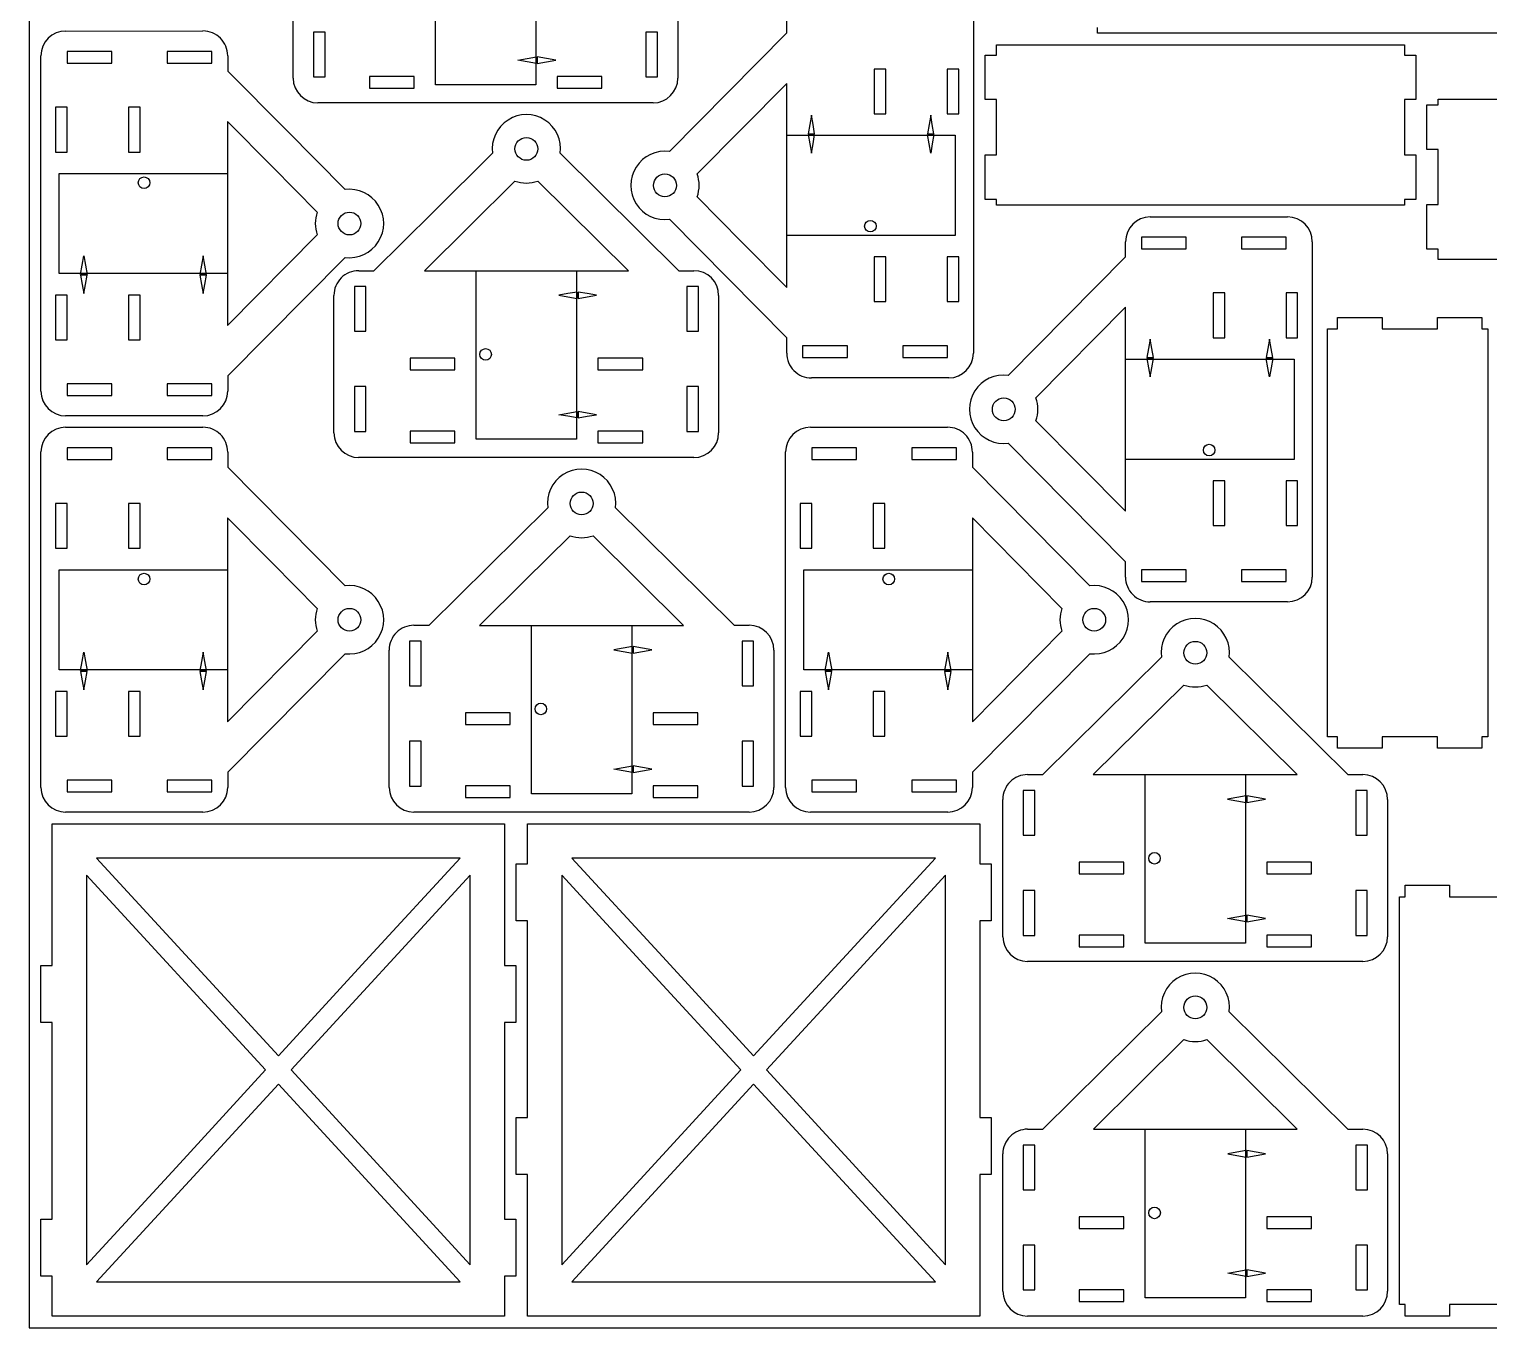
# Model space of a CAD drawing. Extents: x 0 to 1420, y 0 to 1140.
# Drawn here: x 0 to 768, y 0 to 683 of the extents above; entities that cross this region are included whole.
import ezdxf

# ---------------------------------------------------------------- set-up
doc = ezdxf.new("R2010")
doc.units = 0
doc.header["$MEASUREMENT"] = 0
doc.layers.add('DEFAULT', color=1, linetype='Continuous')

msp = doc.modelspace()

# ---------------------------------------------------------------- linework, layer by layer
at = {"color": 5}
msp.add_lwpolyline([(0, 0), (1420, 0), (1420, 1140), (0, 1140)], close=True, dxfattribs=at)
at = {"layer": 'DEFAULT', "color": 5}
for p, q in [((213.869, 654.1309), (213.869, 742.8425)), ((266.6103, 742.8425), (266.6103, 654.1309)), ((262.1278, 667.9664), (266.9921, 668.8345)), ((266.9921, 668.8345), (266.9924, 668.8317)), ((266.9924, 668.8317), (266.9924, 666.0882)), ((267.4208, 668.8345), (267.4206, 668.8317)), ((267.4206, 668.8317), (267.4206, 666.0882)), ((272.2852, 667.9664), (267.4208, 668.8345)), ((257.2629, 667.0982), (262.1278, 667.9664)), ((262.1278, 666.23), (257.2629, 667.0982)), ((266.9924, 665.3619), (262.1278, 666.23)), ((267.4206, 666.0882), (266.9924, 665.9497)), ((266.9924, 665.9497), (266.9924, 665.3619)), ((266.9925, 666.0882), (267.4207, 665.9497)), ((267.4207, 665.3619), (272.2852, 666.23)), ((267.4207, 665.9497), (267.4207, 665.3619)), ((277.1501, 667.0982), (272.2852, 667.9664)), ((272.2852, 666.23), (277.1501, 667.0982)), ((266.6103, 654.1309), (213.869, 654.1309)), ((411.7303, 638.0629), (410.8621, 633.1981)), ((412.5985, 633.1981), (411.7303, 638.0629)), ((474.5426, 638.0628), (473.6744, 633.198)), ((475.4107, 633.198), (474.5426, 638.0628)), ((410.8621, 633.1981), (409.994, 628.3337)), ((413.4666, 628.3334), (412.5985, 633.1981)), ((473.6744, 633.198), (472.8063, 628.3336)), ((476.2789, 628.3334), (475.4107, 633.198)), ((398.7982, 627.5233), (487.5099, 627.5233)), ((409.994, 628.3337), (409.9968, 628.3335)), ((409.9968, 627.9051), (409.994, 627.9049)), ((409.994, 627.9049), (410.8621, 623.0405)), ((409.9968, 628.3335), (412.4566, 628.3335)), ((412.5985, 627.9051), (409.9968, 627.9051)), ((410.8621, 623.0405), (411.7303, 618.1756)), ((411.7303, 618.1756), (412.5985, 623.0405)), ((412.4566, 628.3335), (412.5985, 627.9052)), ((412.7403, 627.9052), (412.5985, 628.3334)), ((412.5985, 628.3334), (413.4666, 628.3334)), ((412.5985, 623.0405), (413.4666, 627.9052)), ((413.4666, 627.9052), (412.7403, 627.9052)), ((472.8062, 627.9049), (472.8089, 627.9051)), ((473.6743, 623.0405), (472.8062, 627.9049)), ((472.8063, 628.3336), (472.809, 628.3334)), ((472.8089, 627.9051), (475.5525, 627.9051)), ((472.809, 628.3334), (475.5526, 628.3334)), ((474.5425, 618.1756), (473.6743, 623.0405)), ((475.4106, 623.0405), (474.5425, 618.1756)), ((476.2788, 627.9052), (475.4106, 623.0405)), ((475.5526, 627.9051), (475.6911, 628.3334)), ((475.5526, 628.3334), (475.691, 627.9052)), ((475.691, 627.9052), (476.2788, 627.9052)), ((475.6911, 628.3334), (476.2789, 628.3334)), ((487.5099, 627.5233), (487.5099, 574.782)), ((15.7547, 554.7248), (15.7547, 607.4661)), ((15.7547, 607.4661), (104.4665, 607.4661)), ((487.5099, 574.782), (398.7982, 574.782)), ((27.854, 559.2074), (28.7222, 564.0722)), ((28.7222, 564.0722), (29.5904, 559.2074)), ((91.5344, 564.0722), (90.6662, 559.2074)), ((92.4025, 559.2074), (91.5344, 564.0722)), ((104.4665, 554.7248), (15.7547, 554.7248)), ((26.9859, 554.3427), (27.854, 559.2074)), ((27.5737, 554.3427), (26.9859, 554.3427)), ((27.5737, 553.9146), (26.9859, 553.9146)), ((26.9859, 553.9146), (27.854, 549.0499)), ((27.7122, 554.3428), (27.5737, 553.9146)), ((27.7122, 553.9145), (27.5737, 554.3427)), ((30.4557, 554.3427), (27.7122, 554.3427)), ((30.4557, 553.9145), (27.7122, 553.9145)), ((29.5904, 559.2074), (30.4585, 554.343)), ((29.5904, 549.0499), (30.4585, 553.9143)), ((30.4585, 554.343), (30.4557, 554.3427)), ((30.4585, 553.9143), (30.4557, 553.9145)), ((90.6662, 559.2074), (89.798, 554.3427)), ((89.798, 554.3427), (90.5243, 554.3427)), ((90.6662, 553.9145), (89.798, 553.9145)), ((89.798, 553.9145), (90.6662, 549.0499)), ((90.5243, 554.3427), (90.6662, 553.9145)), ((90.6662, 554.3427), (93.2679, 554.3427)), ((90.8081, 553.9144), (90.6662, 554.3427)), ((93.2679, 553.9144), (90.8081, 553.9144)), ((93.2707, 554.343), (92.4025, 559.2074)), ((92.4025, 549.0499), (93.2707, 553.9142)), ((93.2679, 554.3427), (93.2707, 554.343)), ((93.2707, 553.9142), (93.2679, 553.9144)), ((235.3504, 467.5323), (235.3504, 556.2441)), ((288.0917, 556.2441), (288.0917, 467.5323)), ((27.854, 549.0499), (28.7222, 544.185)), ((28.7222, 544.185), (29.5904, 549.0499)), ((90.6662, 549.0499), (91.5344, 544.1849)), ((91.5344, 544.1849), (92.4025, 549.0499)), ((283.6091, 544.1801), (278.7443, 543.312)), ((278.7443, 543.312), (283.6091, 542.4437)), ((288.4735, 545.0483), (283.6091, 544.1801)), ((283.6091, 542.4437), (288.4738, 541.5755)), ((288.4738, 545.0455), (288.4735, 545.0483)), ((288.4738, 542.4438), (288.4738, 545.0455)), ((288.9019, 542.5857), (288.4738, 542.4438)), ((288.4738, 542.3018), (288.902, 542.4437)), ((288.4738, 541.5755), (288.4738, 542.3018)), ((288.9022, 545.0483), (288.9019, 545.0455)), ((288.9019, 545.0455), (288.9019, 542.5857)), ((288.902, 542.4437), (288.902, 541.5755)), ((288.902, 541.5755), (293.7666, 542.4437)), ((293.7666, 544.1801), (288.9022, 545.0483)), ((298.6315, 543.312), (293.7666, 544.1801)), ((293.7666, 542.4437), (298.6315, 543.312)), ((589.1979, 515.3654), (588.3298, 510.501)), ((590.0662, 520.2302), (589.1979, 515.3654)), ((590.9344, 515.3654), (590.0662, 520.2302)), ((591.8026, 510.5008), (590.9344, 515.3654)), ((652.0101, 515.3654), (651.142, 510.501)), ((652.8784, 520.2302), (652.0101, 515.3654)), ((653.7466, 515.3654), (652.8784, 520.2302)), ((654.6147, 510.5008), (653.7466, 515.3654)), ((577.1339, 509.6904), (665.8457, 509.6904)), ((588.3298, 510.501), (588.3326, 510.5008)), ((588.3326, 510.0725), (588.3298, 510.0723)), ((588.3298, 510.0723), (589.1979, 505.2079)), ((588.3326, 510.5008), (590.7924, 510.5008)), ((590.9343, 510.0725), (588.3326, 510.0725)), ((590.7924, 510.5008), (590.9343, 510.0725)), ((591.0763, 510.0725), (590.9344, 510.5008)), ((590.9344, 510.5008), (591.8026, 510.5008)), ((590.9344, 505.2079), (591.8026, 510.0725)), ((591.8026, 510.0725), (591.0763, 510.0725)), ((651.142, 510.501), (651.1448, 510.5008)), ((651.142, 510.0723), (651.1448, 510.0725)), ((652.0101, 505.2079), (651.142, 510.0723)), ((651.1448, 510.5008), (653.8884, 510.5008)), ((651.1448, 510.0725), (653.8884, 510.0725)), ((654.6147, 510.0725), (653.7466, 505.2079)), ((653.8884, 510.0725), (654.0269, 510.5008)), ((653.8884, 510.5008), (654.0269, 510.0725)), ((654.0269, 510.5008), (654.6147, 510.5008)), ((654.0269, 510.0725), (654.6147, 510.0725)), ((665.8457, 509.6904), (665.8457, 456.9491)), ((589.1979, 505.2079), (590.0662, 500.3431)), ((590.0662, 500.3431), (590.9344, 505.2079)), ((652.8784, 500.3431), (652.0101, 505.2079)), ((653.7466, 505.2079), (652.8784, 500.3431)), ((278.7443, 480.4998), (283.6091, 481.368)), ((283.6091, 479.6316), (278.7443, 480.4998)), ((283.6091, 481.368), (288.4735, 482.2361)), ((288.4738, 478.7634), (283.6091, 479.6316)), ((288.4735, 482.2361), (288.4738, 482.2333)), ((288.4738, 482.2333), (288.4738, 479.4898)), ((288.4738, 479.4898), (288.902, 479.3513)), ((288.902, 479.4898), (288.4738, 479.3513)), ((288.4738, 479.3513), (288.4738, 478.7634)), ((288.9022, 482.2361), (288.902, 482.2333)), ((288.902, 482.2333), (288.902, 479.4898)), ((288.902, 478.7634), (293.7666, 479.6316)), ((288.902, 479.3513), (288.902, 478.7634)), ((293.7666, 481.368), (288.9022, 482.2361)), ((298.6315, 480.4998), (293.7666, 481.368)), ((293.7666, 479.6316), (298.6315, 480.4998)), ((288.0917, 467.5323), (235.3504, 467.5323)), ((665.8457, 456.9491), (577.1339, 456.9491)), ((15.7547, 346.1958), (15.7547, 398.9371)), ((15.7547, 398.9371), (104.4665, 398.9371)), ((407.7667, 346.1962), (407.7667, 398.9375)), ((407.7667, 398.9375), (496.4785, 398.9375)), ((264.4303, 280.9329), (264.4303, 369.6446)), ((317.1716, 369.6446), (317.1716, 280.9329)), ((27.854, 350.6783), (28.7222, 355.5432)), ((28.7222, 355.5432), (29.5904, 350.6783)), ((91.5344, 355.5432), (90.6662, 350.6783)), ((92.4025, 350.6783), (91.5344, 355.5432)), ((312.689, 357.5807), (307.8241, 356.7125)), ((307.8241, 356.7125), (312.689, 355.8443)), ((317.5534, 358.4488), (312.689, 357.5807)), ((312.689, 355.8443), (317.5536, 354.9762)), ((317.5536, 358.446), (317.5534, 358.4488)), ((317.5536, 355.8443), (317.5536, 358.446)), ((317.9818, 355.9862), (317.5536, 355.8443)), ((317.5536, 355.7025), (317.9818, 355.8443)), ((317.5536, 354.9762), (317.5536, 355.7025)), ((317.9821, 358.4488), (317.9818, 358.446)), ((317.9818, 358.446), (317.9818, 355.9862)), ((317.9818, 355.8443), (317.9818, 354.9762)), ((317.9818, 354.9762), (322.8464, 355.8443)), ((322.8464, 357.5807), (317.9821, 358.4488)), ((327.7113, 356.7125), (322.8464, 357.5807)), ((322.8464, 355.8443), (327.7113, 356.7125)), ((419.8659, 350.6787), (420.7341, 355.5435)), ((420.7341, 355.5435), (421.6023, 350.6787)), ((483.5464, 355.5435), (482.6782, 350.6787)), ((484.4145, 350.6787), (483.5464, 355.5435)), ((104.4665, 346.1958), (15.7547, 346.1958)), ((26.9859, 345.8138), (27.854, 350.6783)), ((27.5737, 345.8138), (26.9859, 345.8138)), ((27.7122, 345.3854), (27.5737, 345.8138)), ((27.7122, 345.8137), (27.5737, 345.3854)), ((30.4557, 345.8137), (27.7122, 345.8137)), ((29.5904, 350.6783), (30.4585, 345.8139)), ((30.4585, 345.8139), (30.4557, 345.8137)), ((90.6662, 350.6783), (89.798, 345.8138)), ((89.798, 345.8138), (90.5243, 345.8138)), ((90.5243, 345.8138), (90.6662, 345.3854)), ((90.8081, 345.3855), (90.6662, 345.8138)), ((90.6662, 345.8137), (93.2679, 345.8137)), ((93.2707, 345.8139), (92.4025, 350.6783)), ((93.2679, 345.8137), (93.2707, 345.8139)), ((496.4785, 346.1962), (407.7667, 346.1962)), ((418.9977, 345.8141), (419.8659, 350.6787)), ((419.5856, 345.8141), (418.9977, 345.8141)), ((419.7241, 345.8141), (419.5856, 345.3858)), ((419.7241, 345.3858), (419.5856, 345.8141)), ((422.4676, 345.8141), (419.7241, 345.8141)), ((421.6023, 350.6787), (422.4704, 345.8143)), ((422.4704, 345.8143), (422.4676, 345.8141)), ((482.6782, 350.6787), (481.81, 345.8141)), ((481.81, 345.8141), (482.5363, 345.8141)), ((482.5363, 345.8141), (482.6782, 345.3858)), ((482.6781, 345.8141), (485.2798, 345.8141)), ((482.82, 345.3858), (482.6781, 345.8141)), ((485.2827, 345.8143), (484.4145, 350.6787)), ((485.2798, 345.8141), (485.2827, 345.8143)), ((27.5737, 345.3854), (26.9859, 345.3854)), ((26.9859, 345.3854), (27.854, 340.5208)), ((30.4557, 345.3854), (27.7122, 345.3854)), ((27.854, 340.5208), (28.7222, 335.656)), ((28.7222, 335.656), (29.5904, 340.5208)), ((29.5904, 340.5208), (30.4585, 345.3852)), ((30.4585, 345.3852), (30.4557, 345.3854)), ((90.6662, 345.3854), (89.798, 345.3854)), ((89.798, 345.3854), (90.6662, 340.5208)), ((90.6662, 340.5208), (91.5344, 335.656)), ((93.2679, 345.3855), (90.8081, 345.3855)), ((91.5344, 335.656), (92.4025, 340.5208)), ((92.4025, 340.5208), (93.2707, 345.3853)), ((93.2707, 345.3853), (93.2679, 345.3855)), ((419.5856, 345.3858), (418.9977, 345.3858)), ((418.9977, 345.3858), (419.8659, 340.5212)), ((422.4676, 345.3858), (419.7241, 345.3858)), ((419.8659, 340.5212), (420.7341, 335.6564)), ((420.7341, 335.6564), (421.6023, 340.5212)), ((421.6023, 340.5212), (422.4704, 345.3856)), ((422.4704, 345.3856), (422.4676, 345.3858)), ((482.6782, 345.3858), (481.81, 345.3858)), ((481.81, 345.3858), (482.6782, 340.5212)), ((482.6782, 340.5212), (483.5464, 335.6564)), ((485.2798, 345.3858), (482.82, 345.3858)), ((483.5464, 335.6564), (484.4145, 340.5212)), ((484.4145, 340.5212), (485.2827, 345.3856)), ((485.2827, 345.3856), (485.2798, 345.3858)), ((307.8241, 293.9003), (312.689, 294.7685)), ((312.689, 293.0322), (307.8241, 293.9003)), ((312.689, 294.7685), (317.5534, 295.6366)), ((317.5536, 292.164), (312.689, 293.0322)), ((317.5534, 295.6366), (317.5536, 295.6339)), ((317.5536, 295.6339), (317.5536, 292.8903)), ((317.9818, 292.8903), (317.5536, 292.7518)), ((317.5536, 292.8902), (317.9818, 292.7517)), ((317.5536, 292.7518), (317.5536, 292.164)), ((317.9821, 295.6365), (317.9818, 295.6339)), ((317.9818, 295.6339), (317.9818, 292.8903)), ((317.9818, 292.1639), (322.8464, 293.0321)), ((317.9818, 292.7517), (317.9818, 292.1639)), ((322.8464, 294.7684), (317.9821, 295.6365)), ((327.7113, 293.9002), (322.8464, 294.7684)), ((322.8464, 293.0321), (327.7113, 293.9002)), ((587.4656, 202.356), (587.4656, 291.0678)), ((640.2069, 291.0678), (640.2069, 202.356)), ((317.1716, 280.9329), (264.4303, 280.9329)), ((635.7241, 279.0038), (630.8593, 278.1357)), ((630.8593, 278.1357), (635.7241, 277.2675)), ((640.5885, 279.872), (635.7241, 279.0038)), ((635.7241, 277.2675), (640.5887, 276.3993)), ((640.5887, 279.8692), (640.5885, 279.872)), ((640.5887, 277.2675), (640.5887, 279.8692)), ((640.5887, 277.1256), (641.017, 277.2675)), ((640.5887, 276.3993), (640.5887, 277.1256)), ((641.0171, 277.4093), (640.5888, 277.2675)), ((641.017, 277.2675), (641.017, 276.3993)), ((641.017, 276.3993), (645.8817, 277.2675)), ((641.0173, 279.872), (641.0171, 279.8692)), ((641.0171, 279.8692), (641.0171, 277.4093)), ((645.8817, 279.0038), (641.0173, 279.872)), ((650.7465, 278.1357), (645.8817, 279.0038)), ((645.8817, 277.2675), (650.7465, 278.1357)), ((630.8593, 215.3235), (635.7241, 216.1917)), ((635.7241, 214.4553), (630.8593, 215.3235)), ((635.7241, 216.1917), (640.5885, 217.0598)), ((640.5885, 217.0598), (640.5887, 217.057)), ((640.5887, 217.057), (640.5887, 214.3134)), ((641.0172, 217.0598), (641.017, 217.057)), ((641.017, 217.057), (641.017, 214.3134)), ((645.8816, 216.1917), (641.0172, 217.0598)), ((650.7464, 215.3235), (645.8816, 216.1917)), ((645.8816, 214.4553), (650.7464, 215.3235)), ((640.5887, 213.5871), (635.7241, 214.4553)), ((640.5887, 214.3134), (641.017, 214.175)), ((641.017, 214.3134), (640.5887, 214.175)), ((640.5887, 214.175), (640.5887, 213.5871)), ((641.017, 213.5871), (645.8816, 214.4553)), ((641.017, 214.175), (641.017, 213.5871)), ((640.2069, 202.356), (587.4656, 202.356)), ((587.4806, 15.7561), (587.4806, 104.4678)), ((640.2219, 104.4678), (640.2219, 15.7561)), ((635.7392, 92.4038), (630.8744, 91.5357)), ((640.6036, 93.272), (635.7392, 92.4038)), ((640.6039, 93.2692), (640.6036, 93.272)), ((640.6039, 90.6675), (640.6039, 93.2692)), ((641.0324, 93.272), (641.0322, 93.2692)), ((641.0322, 93.2692), (641.0322, 90.8094)), ((645.8968, 92.4038), (641.0324, 93.272)), ((650.7617, 91.5357), (645.8968, 92.4038)), ((630.8744, 91.5357), (635.7393, 90.6675)), ((635.7393, 90.6675), (640.6039, 89.7993)), ((640.6039, 90.5256), (641.0322, 90.6675)), ((640.6039, 89.7993), (640.6039, 90.5256)), ((641.0322, 90.8094), (640.604, 90.6675)), ((641.0322, 90.6675), (641.0322, 89.7993)), ((641.0322, 89.7993), (645.8968, 90.6675)), ((645.8968, 90.6675), (650.7617, 91.5357)), ((630.8743, 28.7235), (635.7393, 29.5917)), ((635.7393, 27.8553), (630.8743, 28.7235)), ((635.7393, 29.5917), (640.6036, 30.4598)), ((640.6039, 26.9872), (635.7393, 27.8553)), ((640.6036, 30.4598), (640.6039, 30.457)), ((640.6038, 27.7135), (641.032, 27.575)), ((640.6039, 30.457), (640.6039, 27.7135)), ((641.0321, 27.7135), (640.6039, 27.575)), ((640.6039, 27.575), (640.6039, 26.9872)), ((641.032, 26.9872), (645.8967, 27.8553)), ((641.032, 27.575), (641.032, 26.9872)), ((641.0323, 30.4598), (641.0321, 30.457)), ((641.0321, 30.457), (641.0321, 27.7135)), ((645.8967, 29.5917), (641.0323, 30.4598)), ((650.7616, 28.7235), (645.8967, 29.5917)), ((645.8967, 27.8553), (650.7616, 28.7235)), ((640.2219, 15.7561), (587.4806, 15.7561))]:
    msp.add_line(p, q, dxfattribs=at)
at = {"layer": 'DEFAULT'}
for p, q in [((138.9528, 657.5703), (138.9215, 729.8464)), ((341.4506, 729.8521), (341.4506, 657.5759)), ((398.7666, 681.3939), (398.7666, 689.3415)), ((497.087, 689.3415), (497.0869, 512.8572)), ((562.3067, 681.2352), (562.3067, 684.2664)), ((19.1941, 682.3822), (91.4703, 682.4135)), ((149.6835, 681.8356), (149.6835, 658.2881)), ((155.8125, 681.8356), (149.6835, 681.8356)), ((155.8125, 658.2881), (155.8125, 681.8356)), ((324.667, 681.8356), (324.667, 658.2881)), ((330.796, 681.8356), (324.667, 681.8356)), ((330.796, 658.2881), (330.796, 681.8356)), ((337.0184, 618.998), (398.7666, 681.3939)), ((776.9756, 681.2352), (562.3067, 681.2352)), ((6.1777, 492.9065), (6.1777, 669.3908)), ((43.4595, 671.6516), (19.9122, 671.6516)), ((19.9122, 671.6516), (19.9122, 665.5225)), ((43.4595, 665.5225), (43.4595, 671.6516)), ((96.133, 671.6516), (72.5857, 671.6516)), ((72.5857, 671.6516), (72.5857, 665.5225)), ((96.133, 665.5225), (96.133, 671.6516)), ((104.498, 669.3612), (104.498, 661.3205)), ((503.2645, 646.2707), (503.2645, 669.717)), ((503.2645, 669.717), (509.2645, 669.717)), ((509.2645, 669.717), (509.2645, 675.0575)), ((509.2645, 675.0575), (723.9334, 675.0575)), ((723.9334, 675.0575), (723.9334, 669.717)), ((723.9334, 669.717), (729.9334, 669.717)), ((729.9334, 669.717), (729.9334, 646.2707)), ((19.9122, 665.5225), (43.4595, 665.5225)), ((72.5857, 665.5225), (96.133, 665.5225)), ((104.498, 661.3205), (135.3708, 630.1305)), ((450.9845, 662.3765), (444.8552, 662.3765)), ((444.8552, 662.3765), (444.8552, 638.8289)), ((450.9845, 638.8289), (450.9845, 662.3765)), ((489.3736, 662.3765), (483.2449, 662.3765)), ((483.2449, 662.3765), (483.2449, 638.8289)), ((489.3736, 638.8289), (489.3736, 662.3765)), ((149.6835, 658.2881), (155.8125, 658.2881)), ((179.0891, 658.3959), (179.0891, 652.2672)), ((202.6366, 658.3959), (179.0891, 658.3959)), ((202.6366, 652.2672), (202.6366, 658.3959)), ((277.9162, 658.3959), (277.9162, 652.2672)), ((301.4638, 658.3959), (277.9162, 658.3959)), ((301.4638, 652.2672), (301.4638, 658.3959)), ((324.667, 658.2881), (330.796, 658.2881)), ((398.7982, 654.8199), (351.6332, 607.1572)), ((398.7982, 547.4716), (398.7982, 654.8199)), ((179.0891, 652.2672), (202.6366, 652.2672)), ((277.9162, 652.2672), (301.4638, 652.2672)), ((509.2645, 646.2707), (503.2645, 646.2707)), ((509.2645, 617.1862), (509.2645, 646.2707)), ((729.9334, 646.2707), (723.9334, 646.2707)), ((723.9334, 646.2707), (723.9334, 617.1862)), ((741.7628, 643.5391), (741.7628, 646.5703)), ((741.7628, 646.5703), (956.4317, 646.5703)), ((20.0199, 642.246), (13.8911, 642.246)), ((13.8911, 642.246), (13.8911, 618.6984)), ((20.0199, 618.6984), (20.0199, 642.246)), ((58.4095, 642.246), (52.2802, 642.246)), ((52.2802, 642.246), (52.2802, 618.6984)), ((58.4095, 618.6984), (58.4095, 642.246)), ((328.4286, 644.5538), (151.9443, 644.5538)), ((444.8552, 638.8289), (450.9845, 638.8289)), ((483.2449, 638.8289), (489.3736, 638.8289)), ((735.7628, 643.5391), (741.7628, 643.5391)), ((735.7628, 620.0926), (735.7628, 643.5391)), ((128.051, 610.9437), (104.4665, 634.7762)), ((104.4665, 634.7762), (104.4665, 527.428)), ((135.3708, 630.1306), (166.2437, 598.9404)), ((13.8911, 618.6984), (20.0199, 618.6984)), ((52.2802, 618.6984), (58.4095, 618.6984)), ((212.6859, 587.1484), (243.876, 618.0212)), ((279.5665, 618.0239), (341.9624, 556.2756)), ((503.2645, 593.7397), (503.2645, 617.1862)), ((503.2645, 617.1862), (509.2645, 617.1862)), ((723.9334, 617.1862), (729.9334, 617.1862)), ((729.9334, 617.1862), (729.9334, 593.7397)), ((741.7628, 620.0926), (735.7628, 620.0926)), ((741.7628, 591.0081), (741.7628, 620.0926)), ((151.6354, 587.1111), (128.051, 610.9437)), ((255.7053, 603.413), (231.8728, 579.8286)), ((315.3884, 556.2441), (267.7257, 603.4091)), ((351.6292, 595.1368), (375.2137, 571.3043)), ((509.2645, 593.7397), (503.2645, 593.7397)), ((509.2645, 590.7086), (509.2645, 593.7397)), ((729.9334, 593.7397), (723.9334, 593.7397)), ((723.9334, 593.7397), (723.9334, 590.7086)), ((181.4959, 556.2756), (212.6859, 587.1484)), ((723.9334, 590.7086), (509.2645, 590.7086)), ((590.1243, 584.5308), (662.4005, 584.5308)), ((735.7628, 567.5619), (735.7628, 591.0081)), ((735.7628, 591.0081), (741.7628, 591.0081)), ((231.8728, 579.8286), (208.0402, 556.2441)), ((367.8938, 552.1175), (337.021, 583.3076)), ((104.4665, 527.428), (151.6315, 575.0908)), ((375.2137, 571.3042), (398.7982, 547.4716)), ((577.1024, 563.5612), (577.1024, 571.5087)), ((609.0149, 573.876), (585.4676, 573.876)), ((585.4676, 573.876), (585.4676, 567.7469)), ((609.0149, 567.7469), (609.0149, 573.876)), ((661.6884, 573.876), (638.1411, 573.876)), ((638.1411, 573.876), (638.1411, 567.7469)), ((661.6884, 567.7469), (661.6884, 573.876)), ((675.4226, 571.5087), (675.4226, 395.0244)), ((166.2463, 563.2499), (104.498, 500.854)), ((450.9845, 563.5495), (444.8552, 563.5495)), ((444.8552, 563.5495), (444.8552, 540.0019)), ((450.9845, 540.0019), (450.9845, 563.5495)), ((489.3735, 563.5495), (483.2448, 563.5495)), ((483.2448, 563.5495), (483.2448, 540.0019)), ((489.3735, 540.0019), (489.3735, 563.5495)), ((515.3541, 501.1651), (577.1024, 563.5612)), ((585.4676, 567.7469), (609.0149, 567.7469)), ((638.1411, 567.7469), (661.6884, 567.7469)), ((741.7628, 567.5619), (735.7628, 567.5619)), ((741.7628, 562.2214), (741.7628, 567.5619)), ((956.4317, 562.2214), (741.7628, 562.2214)), ((173.4552, 556.2756), (181.4959, 556.2756)), ((208.0402, 556.2441), (315.3884, 556.2441)), ((341.9624, 556.2756), (349.9099, 556.2756)), ((171.1649, 547.9106), (171.1649, 524.3633)), ((177.2939, 547.9106), (171.1649, 547.9106)), ((177.2939, 524.3633), (177.2939, 547.9106)), ((346.1483, 547.9106), (346.1483, 524.3633)), ((352.2773, 547.9106), (346.1483, 547.9106)), ((352.2773, 524.3633), (352.2773, 547.9106)), ((398.7666, 520.9274), (367.8938, 552.1175)), ((20.0199, 543.4191), (13.8911, 543.4191)), ((13.8911, 543.4191), (13.8911, 519.8715)), ((20.0199, 519.8715), (20.0199, 543.4191)), ((58.4095, 543.419), (52.2802, 543.419)), ((52.2802, 543.419), (52.2802, 519.8714)), ((58.4095, 519.8714), (58.4095, 543.419)), ((160.4342, 470.9717), (160.4029, 543.2479)), ((362.932, 543.2535), (362.932, 470.9773)), ((444.8552, 540.0019), (450.9845, 540.0019)), ((483.2448, 540.0019), (489.3735, 540.0019)), ((629.3203, 544.5439), (623.191, 544.5439)), ((623.191, 544.5439), (623.191, 520.9963)), ((629.3203, 520.9963), (629.3203, 544.5439)), ((667.7095, 544.5439), (661.5807, 544.5439)), ((661.5807, 544.5439), (661.5807, 520.9963)), ((667.7095, 520.9963), (667.7095, 544.5439)), ((577.134, 536.9871), (529.969, 489.3243)), ((577.134, 429.6388), (577.134, 536.9871)), ((688.7296, 525.6223), (688.7296, 531.6223)), ((688.7296, 531.6223), (712.1758, 531.6223)), ((712.1758, 531.6223), (712.1758, 525.6223)), ((741.2603, 525.6223), (741.2603, 531.6223)), ((741.2603, 531.6223), (764.7067, 531.6223)), ((764.7067, 531.6223), (764.7067, 525.6223)), ((171.1649, 524.3633), (177.2939, 524.3633)), ((346.1483, 524.3633), (352.2773, 524.3633)), ((683.389, 310.9533), (683.389, 525.6223)), ((683.389, 525.6223), (688.7296, 525.6223)), ((712.1758, 525.6223), (741.2603, 525.6223)), ((764.7067, 525.6223), (767.7379, 525.6223)), ((767.7379, 525.6223), (767.7379, 310.9533)), ((13.8911, 519.8715), (20.0199, 519.8715)), ((52.2802, 519.8714), (58.4095, 519.8714)), ((398.7667, 512.8867), (398.7666, 520.9274)), ((430.679, 516.7253), (407.1316, 516.7253)), ((407.1316, 516.7253), (407.1316, 510.5963)), ((430.679, 510.5963), (430.679, 516.7253)), ((483.3525, 516.7253), (459.8051, 516.7253)), ((459.8051, 516.7253), (459.8051, 510.5963)), ((483.3525, 510.5963), (483.3525, 516.7253)), ((623.191, 520.9963), (629.3203, 520.9963)), ((661.5807, 520.9963), (667.7095, 520.9963)), ((200.5704, 510.1871), (200.5704, 504.0578)), ((224.118, 510.1871), (200.5704, 510.1871)), ((224.118, 504.0578), (224.118, 510.1871)), ((299.3975, 510.1871), (299.3975, 504.0578)), ((322.9451, 510.1871), (299.3975, 510.1871)), ((322.9451, 504.0578), (322.9451, 510.1871)), ((407.1316, 510.5963), (430.679, 510.5963)), ((459.8051, 510.5963), (483.3525, 510.5963)), ((104.498, 500.854), (104.498, 492.9065)), ((200.5704, 504.0578), (224.118, 504.0578)), ((299.3975, 504.0578), (322.9451, 504.0578)), ((484.0706, 499.8658), (411.7944, 499.8345)), ((43.4595, 496.6682), (19.9122, 496.6682)), ((19.9122, 496.6682), (19.9122, 490.5392)), ((43.4595, 490.5392), (43.4595, 496.6682)), ((96.133, 496.6682), (72.5857, 496.6682)), ((72.5857, 496.6682), (72.5857, 490.5392)), ((96.133, 490.5392), (96.133, 496.6682)), ((171.1649, 495.2371), (171.1649, 471.6898)), ((177.2939, 495.2371), (171.1649, 495.2371)), ((177.2939, 471.6898), (177.2939, 495.2371)), ((346.1483, 495.2371), (346.1483, 471.6898)), ((352.2773, 495.2371), (346.1483, 495.2371)), ((352.2773, 471.6898), (352.2773, 495.2371)), ((19.9122, 490.5392), (43.4595, 490.5392)), ((72.5857, 490.5392), (96.133, 490.5392)), ((91.4759, 479.8844), (19.1997, 479.8844)), ((529.965, 477.304), (553.5494, 453.4714)), ((19.1941, 473.8533), (91.4703, 473.8846)), ((171.1649, 471.6898), (177.2939, 471.6898)), ((200.5704, 471.7975), (200.5704, 465.6687)), ((224.118, 471.7975), (200.5704, 471.7975)), ((224.118, 465.6687), (224.118, 471.7975)), ((299.3975, 471.7975), (299.3975, 465.6687)), ((322.9451, 471.7975), (299.3975, 471.7975)), ((322.9451, 465.6687), (322.9451, 471.7975)), ((346.1483, 471.6898), (352.2773, 471.6898)), ((411.2061, 473.8537), (483.4824, 473.885)), ((43.4595, 463.1227), (19.9122, 463.1227)), ((19.9122, 463.1227), (19.9122, 456.9936)), ((43.4595, 456.9936), (43.4595, 463.1227)), ((96.133, 463.1227), (72.5857, 463.1227)), ((72.5857, 463.1227), (72.5857, 456.9936)), ((96.133, 456.9936), (96.133, 463.1227)), ((200.5704, 465.6687), (224.118, 465.6687)), ((299.3975, 465.6687), (322.9451, 465.6687)), ((435.4714, 463.1231), (411.9241, 463.1231)), ((411.9241, 463.1231), (411.9241, 456.994)), ((435.4714, 456.994), (435.4714, 463.1231)), ((488.145, 463.1231), (464.5977, 463.1231)), ((464.5977, 463.1231), (464.5977, 456.994)), ((488.145, 456.994), (488.145, 463.1231)), ((546.2296, 434.2846), (515.3567, 465.4747)), ((6.1777, 284.3776), (6.1777, 460.8619)), ((19.9122, 456.9936), (43.4595, 456.9936)), ((72.5857, 456.9936), (96.133, 456.9936)), ((104.498, 460.8325), (104.498, 452.7917)), ((349.9099, 457.9553), (173.4256, 457.9553)), ((398.1898, 284.378), (398.1898, 460.8623)), ((411.9241, 456.994), (435.4714, 456.994)), ((464.5977, 456.994), (488.145, 456.994)), ((496.5101, 460.8328), (496.5101, 452.7921)), ((553.5495, 453.4714), (577.134, 429.6388)), ((104.498, 452.7917), (135.3708, 421.6017)), ((496.5101, 452.7921), (527.3829, 421.602)), ((629.3203, 445.7168), (623.191, 445.7168)), ((623.191, 445.7168), (623.191, 422.1692)), ((629.3203, 422.1692), (629.3203, 445.7168)), ((667.7094, 445.7168), (661.5806, 445.7168)), ((661.5806, 445.7168), (661.5806, 422.1692)), ((667.7094, 422.1692), (667.7094, 445.7168)), ((20.0199, 433.7171), (13.8911, 433.7171)), ((13.8911, 433.7171), (13.8911, 410.1695)), ((20.0199, 410.1695), (20.0199, 433.7171)), ((58.4095, 433.7171), (52.2802, 433.7171)), ((52.2802, 433.7171), (52.2802, 410.1695)), ((58.4095, 410.1695), (58.4095, 433.7171)), ((241.7658, 400.549), (272.9559, 431.4218)), ((308.6463, 431.4244), (371.0422, 369.6762)), ((412.0318, 433.7175), (405.903, 433.7175)), ((405.903, 433.7175), (405.903, 410.1699)), ((412.0318, 410.1699), (412.0318, 433.7175)), ((450.4214, 433.7175), (444.2921, 433.7175)), ((444.2921, 433.7175), (444.2921, 410.1699)), ((450.4214, 410.1699), (450.4214, 433.7175)), ((577.1023, 403.0945), (546.2295, 434.2846)), ((128.051, 402.4148), (104.4665, 426.2474)), ((104.4665, 426.2474), (104.4665, 318.8991)), ((520.063, 402.4152), (496.4785, 426.2478)), ((496.4785, 426.2478), (496.4785, 318.8995)), ((135.3708, 421.6016), (166.2437, 390.4115)), ((284.7852, 416.8136), (260.9526, 393.2291)), ((344.4683, 369.6446), (296.8055, 416.8096)), ((527.3828, 421.602), (558.2557, 390.4119)), ((623.191, 422.1692), (629.3203, 422.1692)), ((661.5806, 422.1692), (667.7094, 422.1692)), ((13.8911, 410.1695), (20.0199, 410.1695)), ((52.2802, 410.1695), (58.4095, 410.1695)), ((405.903, 410.1699), (412.0318, 410.1699)), ((444.2921, 410.1699), (450.4214, 410.1699)), ((151.6354, 378.5822), (128.051, 402.4149)), ((210.5757, 369.6762), (241.7658, 400.549)), ((543.6474, 378.5826), (520.063, 402.4152)), ((577.1023, 395.0538), (577.1023, 403.0945)), ((260.9526, 393.2291), (237.12, 369.6446)), ((609.0148, 398.8926), (585.4675, 398.8926)), ((585.4675, 398.8926), (585.4675, 392.7635)), ((585.4675, 392.7635), (609.0148, 392.7635)), ((609.0148, 392.7635), (609.0148, 398.8926)), ((661.6884, 398.8926), (638.1411, 398.8926)), ((638.1411, 398.8926), (638.1411, 392.7635)), ((638.1411, 392.7635), (661.6884, 392.7635)), ((661.6884, 392.7635), (661.6884, 398.8926)), ((662.4062, 382.033), (590.13, 382.0016)), ((202.535, 369.6761), (210.5757, 369.6762)), ((237.12, 369.6446), (344.4683, 369.6446)), ((371.0422, 369.6762), (378.9898, 369.6762)), ((104.4665, 318.8991), (151.6315, 366.562)), ((200.2447, 361.3112), (200.2447, 337.7638)), ((206.3737, 361.3112), (200.2447, 361.3112)), ((206.3737, 337.7638), (206.3737, 361.3112)), ((375.2281, 361.3111), (375.2281, 337.7637)), ((381.3571, 361.3111), (375.2281, 361.3111)), ((381.3571, 337.7637), (381.3571, 361.3111)), ((496.4785, 318.8995), (543.6435, 366.5623)), ((166.2463, 354.7211), (104.498, 292.3251)), ((189.5141, 284.3722), (189.4827, 356.6484)), ((392.0119, 356.6541), (392.0119, 284.3779)), ((558.2584, 354.7215), (496.5101, 292.3255)), ((564.8011, 321.9721), (595.9913, 352.8449)), ((631.6817, 352.8476), (694.0777, 291.0993)), ((607.8205, 338.2367), (583.9879, 314.6523)), ((667.5036, 291.0678), (619.8408, 338.2328)), ((20.0199, 334.8899), (13.8911, 334.8899)), ((13.8911, 334.8899), (13.8911, 311.3423)), ((20.0199, 311.3423), (20.0199, 334.8899)), ((58.4095, 334.8899), (52.2802, 334.8899)), ((52.2802, 334.8899), (52.2802, 311.3423)), ((58.4095, 311.3423), (58.4095, 334.8899)), ((200.2447, 337.7638), (206.3737, 337.7638)), ((375.2281, 337.7637), (381.3571, 337.7637)), ((412.0318, 334.8903), (405.903, 334.8903)), ((405.903, 334.8903), (405.903, 311.3427)), ((412.0318, 311.3427), (412.0318, 334.8903)), ((450.4214, 334.8903), (444.2921, 334.8903)), ((444.2921, 334.8903), (444.2921, 311.3427)), ((450.4214, 311.3427), (450.4214, 334.8903)), ((229.6503, 323.5876), (229.6503, 317.4583)), ((253.1979, 323.5876), (229.6503, 323.5876)), ((253.1979, 317.4583), (253.1979, 323.5876)), ((328.4774, 323.5876), (328.4774, 317.4583)), ((352.0249, 323.5876), (328.4774, 323.5876)), ((352.0249, 317.4583), (352.0249, 323.5876)), ((229.6503, 317.4583), (253.1979, 317.4583)), ((328.4774, 317.4583), (352.0249, 317.4583)), ((533.6111, 291.0993), (564.8012, 321.9721)), ((13.8911, 311.3423), (20.0199, 311.3423)), ((52.2802, 311.3423), (58.4095, 311.3423)), ((200.2447, 308.6377), (200.2447, 285.0903)), ((206.3737, 308.6377), (200.2447, 308.6377)), ((206.3737, 285.0903), (206.3737, 308.6377)), ((375.2281, 308.6376), (375.2281, 285.0902)), ((381.3571, 308.6376), (375.2281, 308.6376)), ((381.3571, 285.0902), (381.3571, 308.6376)), ((405.903, 311.3427), (412.0318, 311.3427)), ((444.2921, 311.3427), (450.4214, 311.3427)), ((583.9879, 314.6523), (560.1553, 291.0678)), ((688.7296, 310.9533), (683.389, 310.9533)), ((688.7296, 304.9533), (688.7296, 310.9533)), ((741.2603, 310.9533), (712.1758, 310.9533)), ((712.1758, 310.9533), (712.1758, 304.9533)), ((741.2603, 304.9533), (741.2603, 310.9533)), ((767.7379, 310.9533), (764.7067, 310.9533)), ((764.7067, 310.9533), (764.7067, 304.9533)), ((712.1758, 304.9533), (688.7296, 304.9533)), ((764.7067, 304.9533), (741.2603, 304.9533)), ((104.498, 292.3251), (104.498, 284.3776)), ((496.5101, 292.3255), (496.5101, 284.378)), ((43.4595, 288.1392), (19.9122, 288.1392)), ((19.9122, 288.1392), (19.9122, 282.0101)), ((43.4595, 282.0101), (43.4595, 288.1392)), ((96.133, 288.1392), (72.5857, 288.1392)), ((72.5857, 288.1392), (72.5857, 282.0101)), ((96.133, 282.0101), (96.133, 288.1392)), ((200.2447, 285.0903), (206.3737, 285.0903)), ((229.6503, 285.198), (229.6503, 279.0693)), ((253.1979, 285.198), (229.6503, 285.198)), ((253.1979, 279.0693), (253.1979, 285.198)), ((328.4774, 285.1979), (328.4774, 279.0692)), ((352.0249, 285.1979), (328.4774, 285.1979)), ((352.0249, 279.0692), (352.0249, 285.1979)), ((375.2281, 285.0902), (381.3571, 285.0902)), ((435.4714, 288.1396), (411.9241, 288.1396)), ((411.9241, 288.1396), (411.9241, 282.0105)), ((435.4714, 282.0105), (435.4714, 288.1396)), ((488.1449, 288.1396), (464.5976, 288.1396)), ((464.5976, 288.1396), (464.5976, 282.0105)), ((488.1449, 282.0105), (488.1449, 288.1396)), ((525.5704, 291.0993), (533.6111, 291.0993)), ((560.1553, 291.0678), (667.5036, 291.0678)), ((694.0777, 291.0993), (702.0252, 291.0993)), ((19.9122, 282.0101), (43.4595, 282.0101)), ((72.5857, 282.0101), (96.133, 282.0101)), ((229.6503, 279.0693), (253.1979, 279.0693)), ((328.4774, 279.0692), (352.0249, 279.0692)), ((411.9241, 282.0105), (435.4714, 282.0105)), ((464.5976, 282.0105), (488.1449, 282.0105)), ((512.5495, 205.7954), (512.5182, 278.0716)), ((523.28, 282.7343), (523.28, 259.187)), ((529.4091, 282.7343), (523.28, 282.7343)), ((529.4091, 259.187), (529.4091, 282.7343)), ((698.2632, 282.7343), (698.2632, 259.187)), ((704.3923, 282.7343), (698.2632, 282.7343)), ((704.3923, 259.187), (704.3923, 282.7343)), ((715.0473, 278.0772), (715.0473, 205.801)), ((91.4759, 271.3555), (19.1997, 271.3555)), ((378.9898, 271.3558), (202.5055, 271.3559)), ((483.488, 271.3559), (411.2118, 271.3559)), ((12.1777, 190.6777), (12.1777, 265.1777)), ((12.1777, 265.1777), (250.1777, 265.1777)), ((250.1777, 265.1777), (250.1777, 190.6777)), ((262.3555, 265.1781), (500.3555, 265.1781)), ((262.3555, 244.1781), (262.3555, 265.1781)), ((500.3555, 265.1781), (500.3555, 244.1781)), ((523.28, 259.187), (529.4091, 259.187)), ((698.2632, 259.187), (704.3923, 259.187)), ((226.8467, 247.1777), (35.5087, 247.1777)), ((35.5087, 247.1777), (131.1777, 143.0673)), ((179.0122, 195.1225), (226.8467, 247.1777)), ((477.0245, 247.1781), (285.6865, 247.1781)), ((285.6865, 247.1781), (333.521, 195.1229)), ((381.3555, 143.0677), (477.0245, 247.1781)), ((124.3872, 135.6777), (30.1777, 238.1998)), ((30.1777, 238.1998), (30.1777, 33.1555)), ((232.1777, 238.1998), (137.9681, 135.6777)), ((232.1777, 33.1555), (232.1777, 238.1998)), ((256.3555, 214.1781), (256.3555, 244.1781)), ((256.3555, 244.1781), (262.3555, 244.1781)), ((327.4603, 186.9391), (280.3555, 238.2002)), ((280.3555, 238.2002), (280.3555, 33.1559)), ((482.3555, 238.2002), (435.2507, 186.9391)), ((482.3555, 33.1559), (482.3555, 238.2002)), ((500.3555, 244.1781), (506.3555, 244.1781)), ((506.3555, 244.1781), (506.3555, 214.1781)), ((552.6855, 245.0107), (552.6855, 238.8815)), ((576.2332, 245.0107), (552.6855, 245.0107)), ((552.6855, 238.8815), (576.2332, 238.8815)), ((576.2332, 238.8815), (576.2332, 245.0107)), ((651.5125, 245.0107), (651.5125, 238.8815)), ((675.0601, 245.0107), (651.5125, 245.0107)), ((651.5125, 238.8815), (675.0601, 238.8815)), ((675.0601, 238.8815), (675.0601, 245.0107)), ((724.2711, 226.8479), (724.2711, 232.8479)), ((724.2711, 232.8479), (747.7176, 232.8479)), ((747.7176, 232.8479), (747.7176, 226.8479)), ((523.28, 230.0608), (523.28, 206.5135)), ((529.4091, 230.0608), (523.28, 230.0608)), ((529.4091, 206.5135), (529.4091, 230.0608)), ((698.2632, 230.0609), (698.2632, 206.5135)), ((704.3923, 230.0609), (698.2632, 230.0609)), ((704.3923, 206.5135), (704.3923, 230.0609)), ((721.2398, 12.179), (721.2398, 226.8479)), ((721.2398, 226.8479), (724.2711, 226.8479)), ((747.7176, 226.8479), (776.8021, 226.8479)), ((262.3555, 214.1781), (256.3555, 214.1781)), ((262.3555, 110.6781), (262.3555, 214.1781)), ((506.3555, 214.1781), (500.3555, 214.1781)), ((500.3555, 214.1781), (500.3555, 110.6781)), ((523.28, 206.5135), (529.4091, 206.5135)), ((552.6855, 206.6212), (552.6855, 200.4924)), ((576.2332, 206.6212), (552.6855, 206.6212)), ((552.6855, 200.4924), (576.2332, 200.4924)), ((576.2332, 200.4924), (576.2332, 206.6212)), ((651.5125, 206.6212), (651.5125, 200.4924)), ((675.0601, 206.6212), (651.5125, 206.6212)), ((651.5125, 200.4924), (675.0601, 200.4924)), ((675.0601, 200.4924), (675.0601, 206.6212)), ((698.2632, 206.5135), (704.3923, 206.5135)), ((131.1777, 143.0673), (179.0122, 195.1225)), ((333.521, 195.1229), (381.3555, 143.0677)), ((702.0252, 192.779), (525.5409, 192.779)), ((6.1777, 160.6777), (6.1777, 190.6777)), ((6.1777, 190.6777), (12.1777, 190.6777)), ((250.1777, 190.6777), (256.1777, 190.6777)), ((256.1777, 190.6777), (256.1777, 160.6777)), ((374.565, 135.6781), (327.4603, 186.9391)), ((435.2507, 186.9391), (388.1459, 135.6781)), ((564.8161, 135.3721), (596.0062, 166.245)), ((631.6967, 166.2476), (694.0926, 104.4993)), ((12.1777, 160.6777), (6.1777, 160.6777)), ((12.1777, 57.1777), (12.1777, 160.6777)), ((256.1777, 160.6777), (250.1777, 160.6777)), ((250.1777, 160.6777), (250.1777, 57.1777)), ((607.8356, 151.6367), (584.003, 128.0524)), ((667.5186, 104.4678), (619.8559, 151.6328)), ((77.2824, 84.4166), (124.3872, 135.6777)), ((137.9681, 135.6777), (185.0729, 84.4166)), ((280.3555, 33.1559), (374.565, 135.6781)), ((388.1459, 135.6781), (482.3555, 33.1559)), ((533.626, 104.4993), (564.816, 135.3721)), ((131.1777, 128.2881), (35.5087, 24.1777)), ((179.0122, 76.2329), (131.1777, 128.2881)), ((381.3555, 128.2885), (333.521, 76.2333)), ((477.0245, 24.1781), (381.3555, 128.2885)), ((584.003, 128.0524), (560.1704, 104.4678)), ((256.3555, 80.6781), (256.3555, 110.6781)), ((256.3555, 110.6781), (262.3555, 110.6781)), ((500.3555, 110.6781), (506.3555, 110.6781)), ((506.3555, 110.6781), (506.3555, 80.6781)), ((525.5853, 104.4993), (533.626, 104.4993)), ((560.1704, 104.4678), (667.5186, 104.4678)), ((694.0926, 104.4993), (702.0402, 104.4993)), ((523.2951, 96.1344), (523.2951, 72.587)), ((529.4241, 96.1344), (523.2951, 96.1344)), ((529.4241, 72.587), (529.4241, 96.1344)), ((698.2783, 96.1343), (698.2783, 72.587)), ((704.4073, 96.1343), (698.2783, 96.1343)), ((704.4073, 72.587), (704.4073, 96.1343)), ((512.5643, 19.1954), (512.533, 91.4716)), ((715.0621, 91.4772), (715.0621, 19.201)), ((30.1777, 33.1555), (77.2824, 84.4166)), ((185.0729, 84.4166), (232.1777, 33.1555)), ((262.3555, 80.6781), (256.3555, 80.6781)), ((262.3555, 6.1781), (262.3555, 80.6781)), ((506.3555, 80.6781), (500.3555, 80.6781)), ((500.3555, 80.6781), (500.3555, 6.1781)), ((226.8467, 24.1777), (179.0122, 76.2329)), ((333.521, 76.2333), (285.6865, 24.1781)), ((523.2951, 72.587), (529.4241, 72.587)), ((698.2783, 72.587), (704.4073, 72.587)), ((6.1777, 27.1777), (6.1777, 57.1777)), ((6.1777, 57.1777), (12.1777, 57.1777)), ((250.1777, 57.1777), (256.1777, 57.1777)), ((256.1777, 57.1777), (256.1777, 27.1777)), ((552.7007, 58.4108), (552.7007, 52.2815)), ((576.2482, 58.4108), (552.7007, 58.4108)), ((576.2482, 52.2815), (576.2482, 58.4108)), ((651.5276, 58.4108), (651.5276, 52.2815)), ((675.0752, 58.4108), (651.5276, 58.4108)), ((675.0752, 52.2815), (675.0752, 58.4108)), ((552.7007, 52.2815), (576.2482, 52.2815)), ((651.5276, 52.2815), (675.0752, 52.2815)), ((523.2951, 43.4608), (523.2951, 19.9135)), ((529.4241, 43.4608), (523.2951, 43.4608)), ((529.4241, 19.9135), (529.4241, 43.4608)), ((698.2783, 43.4608), (698.2783, 19.9135)), ((704.4073, 43.4608), (698.2783, 43.4608)), ((704.4073, 19.9135), (704.4073, 43.4608)), ((12.1777, 27.1777), (6.1777, 27.1777)), ((12.1777, 6.1777), (12.1777, 27.1777)), ((35.5087, 24.1777), (226.8467, 24.1777)), ((256.1777, 27.1777), (250.1777, 27.1777)), ((250.1777, 27.1777), (250.1777, 6.1777)), ((285.6865, 24.1781), (477.0245, 24.1781)), ((523.2951, 19.9135), (529.4241, 19.9135)), ((552.7007, 20.0212), (552.7007, 13.8924)), ((576.2482, 20.0212), (552.7007, 20.0212)), ((576.2482, 13.8924), (576.2482, 20.0212)), ((651.5275, 20.0212), (651.5275, 13.8924)), ((675.0751, 20.0212), (651.5275, 20.0212)), ((675.0751, 13.8924), (675.0751, 20.0212)), ((698.2783, 19.9135), (704.4073, 19.9135)), ((552.7007, 13.8924), (576.2482, 13.8924)), ((651.5275, 13.8924), (675.0751, 13.8924)), ((724.2711, 12.179), (721.2398, 12.179)), ((724.2711, 6.179), (724.2711, 12.179)), ((776.8021, 12.179), (747.7176, 12.179)), ((747.7176, 12.179), (747.7176, 6.179)), ((250.1777, 6.1777), (12.1777, 6.1777)), ((500.3555, 6.1781), (262.3555, 6.1781)), ((702.0402, 6.179), (525.5558, 6.179)), ((747.7176, 6.179), (724.2711, 6.179))]:
    msp.add_line(p, q, dxfattribs=at)
for centre, radius in [((261.7211, 620.3781), 6.0001), ((334.6642, 601.1526), 6), ((168.6004, 581.0954), 6.0001), ((513, 483.3198), 6.0001), ((290.8009, 433.7786), 6), ((168.6004, 372.5664), 6.0001), ((560.6124, 372.5668), 6.0001), ((613.8363, 355.2017), 6.0001), ((613.8513, 168.6017), 6.0001)]:
    msp.add_circle(centre, radius, dxfattribs=at)
at = {"layer": 'DEFAULT', "color": 5}
for centre, radius in [((60.4634, 602.5483), 3.0459), ((442.8013, 579.6996), 3.046), ((240.2681, 512.241), 3.0459), ((621.1371, 461.8669), 3.0459), ((60.4634, 394.0194), 3.0459), ((452.4753, 394.0197), 3.0459), ((269.3479, 325.6415), 3.0459), ((592.3832, 247.0646), 3.046), ((592.3983, 60.4647), 3.0459)]:
    msp.add_circle(centre, radius, dxfattribs=at)
at = {"layer": 'DEFAULT'}
for centre, radius, start, end in [((19.1998, 669.3601), 13.0221, 90.0250841, 179.8649207), ((91.4759, 669.3914), 13.0221, 359.8670691, 90.0246393), ((151.9749, 657.5759), 13.0221, 180.024975, 269.8653906), ((328.4286, 657.5759), 13.022, 270, 0), ((261.7211, 620.3781), 18.0001, 352.4850577, 187.5235379), ((334.6642, 601.1526), 17.9999, 82.4847942, 277.5235951), ((334.6642, 601.1526), 18, 340.4756154, 19.4866227), ((261.7211, 620.378), 17.9999, 250.4754456, 289.4868439), ((168.6004, 581.0953), 18, 262.4851059, 97.5232072), ((168.6004, 581.0953), 18, 160.4754323, 199.4867199), ((590.1243, 571.5087), 13.022, 90, 180), ((662.4005, 571.5087), 13.0221, 0, 90), ((173.425, 543.2535), 13.0221, 89.867069, 180.0247064), ((349.9099, 543.2535), 13.0221, 0, 90), ((411.7887, 512.8564), 13.022, 179.8670681, 270.0251095), ((484.0649, 512.8879), 13.022, 270.0251092, 359.8649197), ((513, 483.3198), 18, 82.4852122, 277.523159), ((19.1997, 492.9065), 13.0221, 180, 270), ((91.4759, 492.9065), 13.0221, 270, 0), ((513.0001, 483.3198), 17.9999, 340.47527, 19.4864776), ((19.1998, 460.8312), 13.0221, 90.0250841, 179.8649207), ((91.4759, 460.8625), 13.0221, 359.8676062, 90.0246393), ((173.4563, 470.9773), 13.022, 180.0247064, 269.8649197), ((349.9099, 470.9773), 13.0221, 270, 0), ((411.2119, 460.8316), 13.0221, 90.0251092, 179.8649206), ((483.488, 460.8629), 13.0221, 359.8676061, 90.0247064), ((290.8009, 433.7786), 18, 352.4847688, 187.5235824), ((290.8009, 433.7786), 18.0001, 250.4757985, 289.4867143), ((590.1243, 395.0237), 13.0221, 179.8676055, 270.024975), ((662.4005, 395.0551), 13.0221, 270.024975, 359.8649206), ((168.6004, 372.5664), 18, 262.4850678, 97.5232072), ((560.6124, 372.5668), 18, 262.4852122, 97.523159), ((168.6004, 372.5664), 17.9999, 160.4754323, 199.4864452), ((560.6124, 372.5668), 17.9999, 160.4753998, 199.4864776), ((202.5048, 356.6541), 13.0221, 89.8670681, 180.0251092), ((378.9898, 356.6541), 13.0221, 0, 90), ((613.8364, 355.2017), 18.0001, 352.4850323, 187.5235442), ((613.8363, 355.2017), 17.9999, 250.4754323, 289.4865367), ((19.1997, 284.3776), 13.0221, 180, 270), ((91.4759, 284.3776), 13.0221, 270, 0), ((202.5361, 284.3779), 13.022, 180.0251094, 269.8653896), ((378.9898, 284.3779), 13.0221, 270, 0), ((411.2118, 284.378), 13.0221, 180, 270), ((483.488, 284.378), 13.0221, 270, 0), ((525.5403, 278.0772), 13.0221, 89.8676061, 180.0247064), ((702.0252, 278.0772), 13.0221, 0, 90), ((525.5716, 205.801), 13.022, 180.0246393, 269.8649197), ((702.0252, 205.801), 13.0221, 270, 0), ((613.8513, 168.6017), 18, 352.4851059, 187.5232072), ((613.8513, 168.6017), 18, 250.4756154, 289.4867199), ((525.5551, 91.4772), 13.0221, 89.8670691, 180.0246393), ((702.0402, 91.4772), 13.0221, 0, 90), ((525.5864, 19.2011), 13.0221, 180.0250841, 269.8654578), ((702.0402, 19.201), 13.022, 270, 0)]:
    msp.add_arc(centre, radius, start, end, dxfattribs=at)

doc.saveas('drawing.dxf')
